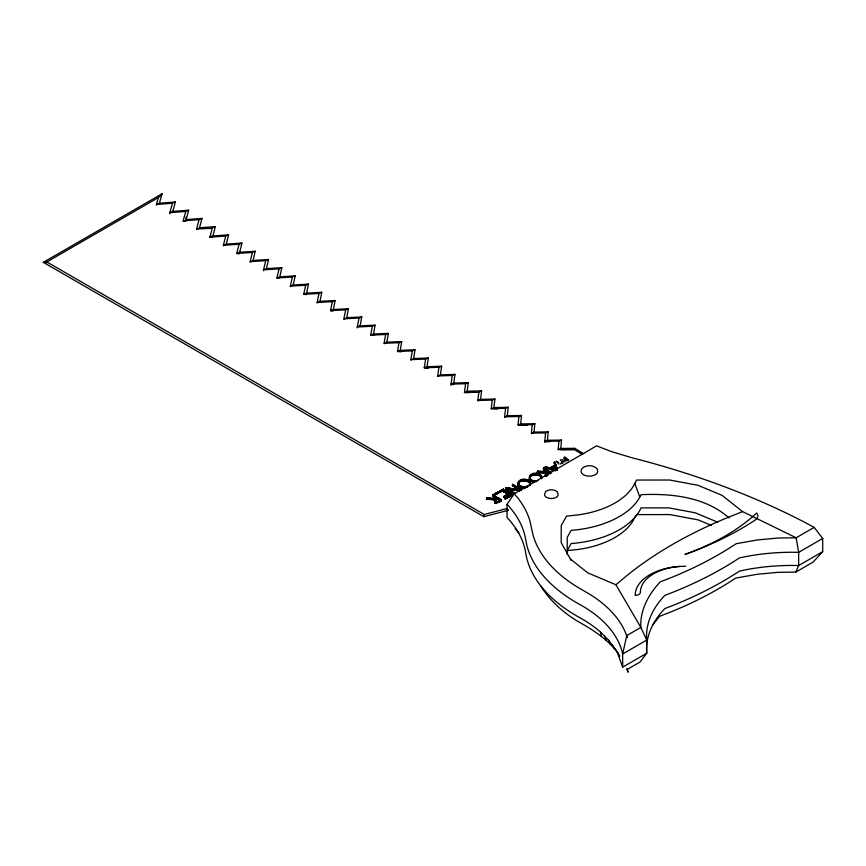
<?xml version="1.0" encoding="UTF-8"?>
<svg xmlns="http://www.w3.org/2000/svg" width="866" height="866" viewBox="0 0 866 866"><rect width="100%" height="100%" fill="white"/><g stroke="black" fill="none" stroke-linecap="round" stroke-linejoin="round"><path stroke-width="1.3" d="M567.23 554.5L567.241 537.31L571.159 530.36A83.71 48.323 0 0 0 638.567 499.238L641.046 494.692C671.475 493.306 705.335 496.868 728.999 517.922M541.391 478.389L540.416 476.322L537.526 475.001L537.764 473.994L537.764 474.914L533.12 474.947L530.014 476.939L531.41 474.655L536.4 473.789L540.416 475.391L541.402 477.069L541.088 478.465M556.881 468.917L555.03 462.13L555.052 465.551M556.622 468.452L555.366 464.804M541.726 477.447C539.107 473.41 542.69 476.094 541.64 478.79M499.725 491.477L496.402 492.981L496.315 494.194L494.8 495.114L500.743 491.39M500.775 491.368L503.319 489.063L505.019 491.845L505.008 490.784L505.528 491.022L505.841 493.068L508.58 494.648L507.444 492.938L507.389 494.031M545.916 475.91L546.284 472.414L538.804 471.559L537.299 471.862L537.126 472.825L537.634 472.122M545.223 476.04L546.284 472.414M496.402 493.912L500.332 492.126C501.598 488.023 503.785 491.628 505.798 492.992M502.745 489.983L502.724 491.141L503.936 491.964M518.777 485.739C516.883 481.55 522.046 478.822 525.5 479.937C528.098 481.723 519.254 479.667 518.875 482.936M518.94 481.788L518.474 485.241M530.263 475.824L529.591 477.534L530.1 479.775M529.786 479.288L530.187 476.971M494.497 497.322C489.658 491.996 496.597 496.813 496.186 499.368C492.494 500.624 497.236 504.824 494.648 502.248M497.56 502.453C503.644 500.526 495.937 496.889 494.324 495.276M514.101 492.808L514.491 493.945L514.101 492.808L507.173 488.651L520.715 490.059L521.31 489.182L519.524 488.738L519.503 490.113M514.101 493.847L508.721 490.73L508.634 489.604M513.787 485.155C516.472 487.19 509.901 482.514 514.447 485.783C516.06 487.277 516.634 488.586 518.961 489.734M546.024 473.117L545.374 475.153M550.96 473.323C548.773 472.143 548.394 470.444 545.515 469.101C542.462 470.422 550.321 471.818 545.916 474.395M558.18 449.909L560.822 448.436L561.493 440.101L547.442 440.264L544.79 441.281L544.79 442.212M547.442 440.264L548.167 431.896L534.062 432.091L531.399 433.585M534.062 432.091L534.852 423.68L520.683 423.918L518.009 424.946L527.026 425.26M520.683 423.918L521.538 415.474L507.303 415.745L504.607 417.25M494.648 503.178C495.395 498.34 496.857 497.355 499.888 500.461M507.303 415.745L508.223 407.258L493.923 407.572L491.217 408.622L497.723 408.947M544.941 467.25L552.043 468.961L552.043 469.892L544.941 468.181L545.504 466.72L547.409 467.337L547.788 468.387L547.507 467.456M492.906 495.644L493.284 494.334M543.556 468.961C544.357 466.06 542.289 470.151 544.714 470.357M493.923 407.572L494.908 399.053L480.543 399.399L477.826 400.915M521.245 479.602C516.753 480.89 517.024 486.421 521.18 487.157L521.765 488.272L524.006 488.532M521.765 488.272L518.702 486.735L518.117 485.025M532.558 473.637C528.076 474.969 528.314 480.435 532.493 481.193C533.553 483.791 535.318 480.933 534.398 482.416M533.088 482.308L530.014 480.782L529.321 478.898M518.117 485.956L518.236 483.152L521.245 480.522M477.826 400.449L478.876 391.908L481.593 390.837L480.543 399.399L477.837 400.449L492.202 400.103L494.908 399.053M550.386 473.724C549.369 473.659 546.771 470.985 548.546 471.818M464.436 392.753L467.164 391.226L468.279 382.631L453.784 383.053L451.034 384.125L451.034 385.056M453.784 383.053L454.964 374.415L440.404 374.881L437.644 376.418M555.81 466.211L556.08 464.717M440.404 374.881L441.649 366.21L427.025 366.708L424.253 367.79L428.237 368.126M500.353 492.115L500.472 490.697L499.325 491.314M499.844 499.606L499.985 500.429L496.196 501.977L495.157 501.533L495.633 499.097L488.153 498.242L487.655 499.281L486.443 499.455L487.147 497.647L495.493 498.491L496.499 497.625M427.025 366.708L428.334 358.004L413.645 358.535L410.852 360.094M413.645 358.535L415.02 349.788L400.265 350.362L397.462 351.466L401.488 351.769M400.265 350.362L401.705 341.583L386.885 342.189L384.071 343.759M386.885 342.189L388.39 333.367L373.506 334.016L370.68 335.131L374.404 335.434M500.407 491.845L502.745 490.914M373.506 334.016L375.075 325.161L360.126 325.843L357.279 326.969L357.279 327.9M360.126 325.843L361.761 316.945L346.746 317.67L343.889 319.273M495.081 500.277L495.103 501.122M346.746 317.67L348.435 308.74L333.367 309.498L330.498 310.634L333.009 310.981M545.807 475.78L547.972 472.36M333.367 309.498L335.12 300.524L319.987 301.325L317.097 302.938M319.987 301.325L321.806 292.318L306.607 293.141L303.706 294.31L306.239 294.635M306.607 293.141L308.491 284.102L293.217 284.968L290.316 286.603M498.188 497.874C499.888 498.892 503.482 500.321 499.639 501.804M498.166 498.913L497.398 498.286M500.591 501.295L501.522 499.639M548.827 471.191L551.371 472.663M293.217 284.968L295.176 275.897L279.837 276.795L276.914 277.975L278.895 278.322M510.052 494.389L510.42 495.839L510.052 494.389L509.046 494.01L504.402 496.164C502.919 498.913 505.928 493.707 508.58 493.717M503.958 497.225L504.737 496.922L504.716 495.742M279.837 276.795L281.861 267.681L266.457 268.622L263.524 269.813L263.524 270.744M814.17 527.372L796.146 537.786L777.971 538.024L757.285 539.962L736.078 543.751L729.54 547.983A352.949 203.77 0 0 1 668.411 578.694L660.238 581.844C648.688 594.13 639.833 610.14 640.851 627.439L626.757 635.579L622.654 653.971L622.654 667.156L646.707 653.267A145.304 83.894 0 0 1 664.893 608.538A358.87 207.191 0 0 0 739.402 571.105A145.304 83.894 0 0 1 798.647 565.541L822.7 551.664L822.7 538.468L814.17 527.372L804.85 522.382A652.174 376.537 0 0 0 632.18 457.822L611.602 451.662L596.62 445.838L514.22 493.782L507.043 504.304L507.043 517.489A158.565 91.547 0 0 1 525.705 552.973A177.194 102.307 0 0 0 579.7 617.631A142.425 82.227 0 0 1 600.495 632.083L608.614 640.245L617.588 652.477M266.457 268.622L268.547 259.475L253.078 260.45L250.133 262.117M530.479 484.538C531.15 482.459 526.831 478.768 526.073 480.987M253.078 260.45L255.232 251.259L239.698 252.277L236.732 253.478L239.33 253.781M239.698 252.277L241.917 243.054L226.318 244.104L223.341 245.782M226.318 244.104L228.602 234.838L212.939 235.931L209.951 237.154L212.56 237.436M209.951 237.154L212.289 227.855L215.288 226.632L212.939 235.931L209.951 237.154L225.625 236.061L228.602 234.838M196.56 229.458L199.559 227.758L201.973 218.427L186.179 219.585L185.995 217.182M186.179 219.585L188.658 210.211L172.799 211.412L169.768 212.657L169.768 213.588M172.799 211.412L175.343 202.005L159.42 203.239L156.367 204.961M504.856 496.218L504.402 497.095M504.856 497.149L509.046 494.941L510.052 495.32M514.653 485.382L519.524 488.738M159.42 203.239L162.029 193.789L43.3 262.333L483.888 516.699L508.342 510.247L506.772 508.559L484.256 514.491L46.851 261.954L43.3 262.333M484.256 515.422L483.888 516.699L484.256 514.956M496.402 492.981L496.24 494.28M495.666 494.345C495.016 492.949 499.823 490.481 499.184 492.386M495.265 501.825L497.127 498.069M552.129 469.524C547.171 467.954 558.711 462.314 556.697 469.794M550.343 469.015L552.833 467.651L553.006 466.46M507.011 493.739L507.119 492.007L505.722 491.368M510.42 495.839L505.17 499.108L511.795 495.633L511.838 494.172L511.384 495.298L511.958 495.255M495.633 499.097L493.284 499.292M652.455 625.122L659.611 616.311L667.967 613.085A352.159 203.315 0 0 0 728.956 582.45L735.635 578.12L757.101 574.288L777.895 572.339L795.811 572.101L798.647 565.541L798.647 552.356L796.146 537.786L742.595 511.611L722.028 495.341L697.996 485.296L669.764 480.024L636.64 480.045L632.927 486.844A77.691 44.859 0 0 1 577.882 514.924L566.548 516.136L561.233 525.565L561.211 542.701L571.159 560.389M487.147 497.647L486.486 499.509M494.843 501.804L494.962 500.386M537.126 472.825L537.797 470.963L546.825 471.754C548.2 470.054 542.939 469.589 543.556 468.03M495.504 502.713L496.543 502.745M545.807 474.849L546.847 475.293L546.847 476.224M492.906 494.713L493.1 496.456M564.253 457.638L564.156 458.374M555.009 462.065C555.041 464.923 554.392 466.904 551.166 468.203M494.713 494.973L494.757 493.707L495.666 493.414M512.997 489.766C513.116 487.601 502.096 487.298 507.173 489.398L506.621 489.885L507.173 488.467L507.238 490.264L514.328 494.259M529.656 485.761L529.548 481.929M529.775 484.43C531.735 486.519 529.126 477.198 527.08 480.608M552.043 468.961L555.452 469.913L555.452 470.844M554.641 469.653L554.695 470.682L552.043 469.892M514.491 493.014C512.748 494.518 509.305 488.543 508.32 490.892M504.337 492.115L503.936 491.033M506.989 492.386L507.866 492.473L507.866 493.404L504.337 491.184M512.878 484.116L512.52 485.653L512.423 484.711M635.752 515.768L632.602 521.538A77.345 44.653 0 0 1 577.806 549.499L566.288 550.722M547.929 471.331L546.727 472.62L546.825 471.754M547.702 472.435L547.777 471.385M567.241 550.495L571.159 543.545A83.71 48.323 0 0 0 641.046 507.887L668.812 507.866L695.246 512.802L717.741 522.209M501.63 491.206L502.81 490.318M508.05 493.652C507.422 491.477 510.918 493.934 509.533 495.222M549.369 473.117L549.423 472.111M523.086 488.381L523.14 487.352L523.367 488.489M529.851 484.473L529.288 485.339M544.79 468.939L545.05 470.53M499.639 500.884L495.698 502.302M495.644 503.406L499.639 501.815L499.585 500.386M506.199 493.252L506.231 491.585M507.227 493.75L507.119 492.007M529.743 485.361L529.591 482.849L526.236 480.933M554.608 463.938L554.673 462.098M554.381 462.195L554.327 463.873M505.831 487.807L505.636 489.279M545.05 472.295L545.05 473.226L546.284 473.345M545.05 473.226L537.245 472.847M581.367 469.329C584.896 464.479 593.903 464.479 597.443 469.329M495.071 495.244L496.24 493.36M556.221 468.614L555.409 466.471L553.006 467.391M519.643 487.157C519.07 483.423 520.888 487.872 518.951 486.476L518.647 484.635M515.79 486.605L519.503 489.149L512.834 488.868M530.133 478.79L531.237 480.803M550.343 468.084L556.925 469.589L556.448 467.543L556.383 468.679M554.684 470.022L554.024 469.87M519.762 489.377L520.466 489.799M160.513 195.705L162.029 193.789L158.261 197.632L46.851 261.954L46.851 262.885M508.104 493.544L507.866 492.473M515.79 487.536L512.423 485.642M520.12 485.718L523.778 487.017L528.682 485.729M530.501 482.947L530.349 485.274L530.328 483.823M541.824 476.993L541.672 478.378M567.219 459.586C567.143 462.271 564.903 456.772 565.314 458.991M487.655 498.351L486.605 498.61L486.605 499.53M493.1 495.536L496.38 497.549M553.894 466.839L555.171 465.94M822.7 551.664L813.033 562.153L795.811 572.101M497.376 498.058L497.896 498.502M583.684 453.784L574.808 448.317L573.877 449.779L560.8 449.887M546.608 470.736L543.945 468.614M507.498 497.679L507.487 496.651L511.958 494.334M517.976 489.117L518.085 490.102L517.283 490.037M509.024 495.915L509.078 496.792M553.894 465.908L549.791 467.976L547.788 467.553M534.614 473.908L534.668 474.785M508.634 490.535C503.135 487.688 520.055 492.126 518.842 489.712M526.203 480.035L526.42 481.052M547.756 475.012L548.589 474.644M556.427 461.156L557.119 462.39M570.337 558.992L587.743 572.87L615.921 584.745L627.439 575.132A428.118 247.167 0 0 1 725.946 518.269L742.595 511.611M518.777 484.808L519.589 485.404M530.706 480.511L530.598 479.309M487.72 499.26L495.633 500.028M521.451 480.468L522.101 480.294M532.763 473.572L534.214 473.615L534.246 474.849M532.763 474.503L534.214 474.546L533.857 473.28C536.195 473.053 540.59 473.128 540.546 475.932M557.639 462.725L558.559 464.024M554.218 462.422L554.922 465.204M555.723 464.771L555.636 465.713M545.428 491.758C548.708 489.095 554.013 489.095 557.293 491.758M508.32 489.961L508.418 490.816M501.63 490.275L500.472 490.697M530.966 481.193L530.912 479.439L530.901 480.89M499.639 500.884L500.591 500.364M546.132 472.728L541.986 472.457M557.163 470.011L556.622 467.521M500.808 501.122L500.851 500.169M514.003 489.68L517.283 490.015M508.58 494.648L504.737 496.922M822.7 538.468L798.647 552.356A145.304 83.894 0 0 0 739.402 557.92A358.87 207.191 0 0 1 664.893 595.353A145.304 83.894 0 0 0 646.707 640.082L646.707 653.267L640.061 662.025L627.309 669.386L628.045 672.211L626.724 668.595M500.332 491.195L499.281 491.704M504.142 490.946L504.099 491.942M527.08 479.677L523.789 479.093L522.534 479.244L522.534 480.175C522.35 481.334 522.469 477.588 522.934 480.814M494.27 498.935L494.41 499.909L494.464 498.903M544.909 472.251L544.974 473.15M521.765 487.341L523.086 487.45L523.324 488.359M533.088 481.377L534.398 481.485M534.603 481.485L536.411 481.539M495.742 502.442L495.817 503.308M555.82 464.706L556.145 466.926M498.047 501.609L497.961 502.659M497.474 492.689L497.549 493.588M521.451 479.537L521.776 480.413M556.102 466.135L556.253 465.15M547.593 471.342L550.17 473.172M497.701 498.502L499.888 500.104M175.343 202.005L172.302 203.25L156.367 204.495L158.261 198.097M188.658 210.211L185.627 211.456L169.768 212.657L172.302 203.716M201.973 218.427L198.964 219.661L183.159 220.819L185.627 211.921M241.917 243.054L238.951 244.266L223.341 245.316L225.625 236.526M255.232 251.259L252.277 252.461L236.732 253.478L238.951 244.732M268.547 259.475L265.613 260.666L250.144 261.651L252.277 252.926M281.861 267.681L278.939 268.871L263.524 269.813L265.613 261.131M295.176 275.897L292.264 277.077L276.914 277.975L278.939 269.337M308.491 284.102L305.601 285.271L290.316 286.148L292.264 277.531M321.806 292.318L318.926 293.477L303.706 294.31L305.601 285.737M335.12 300.524L332.252 301.682L317.097 302.472L318.926 293.942M348.435 308.74L345.588 309.876L330.498 310.634L332.252 302.147M361.761 316.945L358.914 318.082L343.889 318.807L345.588 310.342M375.075 325.161L372.239 326.287L357.279 326.969L358.914 318.547M388.39 333.367L385.576 334.493L370.68 335.131L372.239 326.753M401.705 341.583L398.901 342.687L384.071 343.293L385.576 334.958M415.02 349.788L412.227 350.892L397.462 351.466L398.901 343.153M428.334 358.004L425.563 359.098L410.852 359.628L412.227 351.358M441.649 366.21L438.889 367.292L424.253 367.79L425.563 359.563M454.964 374.415L452.214 375.498L437.644 375.963L438.889 367.758M468.279 382.631L465.551 383.703L451.034 384.125L452.214 375.963M508.223 407.258L505.528 408.308L491.217 408.622L492.202 400.568M532.558 474.568L529.559 477.188L529.429 479.991M521.538 415.474L518.864 416.514L504.607 416.784L505.528 408.774M534.852 423.68L532.189 424.719L518.009 424.946L518.864 416.979M548.167 431.896L545.515 432.913L531.399 433.119L532.189 425.184M561.493 440.101L558.841 441.119L544.79 441.281L545.515 433.379M526.063 487.277L523.367 487.558M505.17 499.108L505.17 498.177L507.487 496.651M515.108 488.944L515.194 489.842M545.483 474.189L545.288 475.564L546.663 475.77M500.754 490.448L500.721 491.888M517.197 487.948L518.907 488.835M527.719 486.735L526.68 487.093M536.032 474.157L535.394 474.103M496.803 498.329L496.932 499.227M530.263 479.58L530.912 479.439M501.133 500.526L501.241 499.574M507.173 488.467L505.647 488.359M554.381 463.115L555.041 463.711M514.653 486.313L516.472 487.439M506.621 488.965L508.331 489.842M506.621 489.885L507.238 490.264M511.557 494.28L511.6 495.2L511.535 494.27M487.147 498.578L488.868 498.686M533.857 474.211L534.484 474.135M518.842 490.643L520.022 490.686L520.022 489.755M183.159 221.285L185.789 221.09M199.559 227.758L215.288 226.632M497.084 493.404L497.203 492.462M509.5 493.468L511.384 494.367M685.753 566.256L679.139 566.472A50.012 28.87 0 0 0 635.222 595.429A5.51 3.183 0 0 0 640.418 592.431A44.88 25.904 0 0 1 679.81 566.44M451.034 384.591L453.676 384.515M467.164 391.226L481.593 390.837M465.746 392.72L469.686 392.612M536.411 474.103L537.223 474.232M544.79 441.747L549.899 441.682M560.822 448.436L574.808 448.317M636.38 514.61L669.819 514.588L698.158 519.881L711.43 525.435M509.803 489.193L508.093 488.911L508.093 487.991M495.341 499.801L495.276 501.078M495.341 500.732L495.482 499.141M505.019 491.845L507.444 492.938M530.869 479.948L535.101 481.052L538.132 480.76M546.933 468.105L547.507 468.387M556.946 468.138L556.914 469.145M494.172 496.651L494.951 496.629L494.951 495.698M561.817 461.253L565.022 461.957M546.652 475.218L546.652 476.148M525.911 480.197L527.123 480.457M566.981 460.885L561.742 459.684M518.474 488.792L518.474 487.861M568.377 459.684L567.966 460.474M513.895 485.306L513.949 486.248M557.163 469.08L557.249 470.032M511.232 491.228L511.232 492.148M512.878 485.047L513.895 486.237M511.113 491.119L511.146 492.061M522.025 487.536L520.964 487.125M539.096 474.785L540.72 475.78M527.773 480.749L528.79 481.269M506.772 509.489L508.342 510.247M529.96 478.671L529.84 479.764M557.119 461.621L558.689 462.444M510.745 495.016L505.17 498.177M581.898 454.249L573.877 449.313L558.18 449.443L558.841 441.584M517.955 484.83L517.998 485.913M516.861 487.352L516.926 488.316M511.048 488.976L511.07 489.918L511.156 488.965M504.943 496.034L504.997 497.008M495.958 497.42L496.651 497.928M618.216 653.365C607.672 639.13 592.463 629.495 577.189 621.03A170.483 98.432 0 0 1 540.871 585.957M529.7 477.761L529.711 476.614M494.215 496.218L493.306 495.298M509.143 491.314L509.219 490.448M546.11 475.066L546.132 476.127M562.088 463.364L561.828 461.145M493.966 496.012L494.064 497.041M515.649 486.681L515.649 487.612M514.22 493.782L518.182 498.426A164.486 94.968 0 0 1 529.84 520.607L532.828 534.149A171.284 98.886 0 0 0 576.615 586.574L589.757 594.271A148.335 85.647 0 0 1 627.265 637.517L626.757 635.579M515.183 528.65L518.896 533.012M562.954 463.039L562.131 462.119L562.023 463.472M615.066 648.883L619.872 656.114M615.921 584.745L640.851 627.439L646.707 640.082L622.654 653.971A142.425 82.227 0 0 0 579.7 604.446A177.194 102.307 0 0 1 526.983 545.851L525.705 539.789A158.565 91.547 0 0 0 507.043 504.304M612.056 644.51L614.611 648.905M510.117 488.294L510.117 489.225M543.945 467.683L544.974 468.593L544.876 470.314M495.807 494.508L495.774 493.068M617.642 653.354L622.654 667.156M608.614 640.245L610.573 644.553M509.046 493.144L509.046 494.941M555.106 464.176L555.29 463.689M547.377 472.641L547.42 471.191M496.738 499.325L496.781 497.874M634.778 483.445L639.801 496.965M604.76 636.099L606.113 640.353M561.872 461.556L562.121 463.678M600.495 632.083L601.242 636.304M492.711 494.8L492.732 495.828M517.662 489.117L517.673 490.102M554.781 464.869L554.803 464.068M565.325 458.19C564.675 460.225 565.758 456.837 564.448 458.72C563.279 458.049 565.368 455.505 564.827 457.908C563.928 456.88 568.334 458.634 568.064 460.387M549.618 471.645L549.553 473.312M560.432 459.608L560.432 460.539M560.28 463.234L560.28 464.165M556.849 467.856L556.762 470.119M555.409 465.54L555.322 466.579M555.214 463.775L555.214 464.706M555.171 465.01L555.16 466.59M555.019 465.756L555.019 466.687M554.868 465.724L554.868 466.655M554.489 469.047L554.424 470.022M554.283 469.026L554.229 470.043M553.601 465.886L553.601 466.817M553.396 466.417L553.396 467.348M552.833 466.72L552.833 467.651M551.945 468.452L551.988 469.989M551.653 468.885L551.739 469.881M550.668 468.225L550.668 469.155M550.072 473.702L550.051 471.84L549.91 472.804M549.888 467.553L549.845 468.528M549.834 471.808L549.834 472.739M549.152 473.107L549.098 471.331M548.102 467.521L548.102 468.452M547.572 471.613L547.572 472.544M547.399 467.878L547.399 468.809M547.182 467.207L547.182 468.138M546.933 467.175L546.814 468.787M546.652 467.683L546.652 468.614M546.587 475.185L546.587 476.116M546.37 475.142L546.37 476.073M546.132 472.457L546.175 473.68M545.84 473.345L545.742 474.438M545.602 469.015L545.515 470.032M545.612 473.702L545.612 474.622M545.504 466.72L545.504 467.651M545.017 467.294L545.071 468.365M544.335 471.613L544.335 472.544M544.249 471.678L544.129 473.172M543.978 468.842L544.021 469.935M543.935 471.678L544 473.031M543.74 467.694L543.74 468.625M543.88 468.809L543.74 469.773M543.783 472.197L543.783 473.128M543.361 468.116L543.361 469.047M540.86 475.033L540.86 475.964M540.752 471.721L540.752 472.652M539.009 474.536L539.009 475.466M538.804 471.559L538.804 472.49M538.425 471.602L538.306 472.598M538.435 473.572L538.435 474.503M538.197 474.254L538.197 475.174M537.797 470.963L537.797 471.894M537.602 471.656L537.602 472.576M537.602 474.038L537.645 475.012M537.385 474.092L537.385 475.023M536.963 473.291L536.963 474.222M536.768 473.193L536.768 474.124M536.541 473.81L536.595 474.882M536.4 473.789L536.4 474.72M536.26 473.821L536.26 474.752M536.13 473.94L536.13 474.871M535.058 473.832L535.188 474.882M534.907 473.799L534.907 474.73M534.095 473.875L534.095 474.806M534.106 481.518L534.008 482.492M533.424 473.399L533.424 474.33M533.25 473.54L533.25 474.471M533.088 473.507L533.088 474.449M532.969 473.486L532.969 474.416M532.991 481.225L532.991 482.156M532.601 480.381L532.601 481.312M532.493 481.193L532.493 482.124M531.659 474.633L531.659 475.564M531.41 474.655L531.41 475.586M531.313 480.457L531.291 481.507M530.555 475.347L530.555 476.278M530.533 480.208L530.533 481.139M530.046 475.867L530.014 476.939M529.895 476.603L529.895 477.534M527.697 480.489L527.697 481.42M527.578 479.732L527.578 480.662M527.123 479.537L527.156 480.565M526.993 486.497L526.993 487.417M526.885 480.208L526.885 481.139M526.582 486.605L526.582 487.526M525.229 479.775L525.283 480.846M525.077 479.753L525.077 480.684M525.099 487.504L525.099 488.435M524.807 480.836L524.471 479.255M523.876 479.916L523.876 480.846M523.735 479.796L523.735 480.727M523.594 479.764L523.594 480.695M523.356 479.818L523.356 480.749M523.302 479.861L523.302 480.792M522.783 487.471L522.783 488.402M522.696 487.526L522.696 488.456M521.927 479.504L521.927 480.435M521.657 479.45L521.657 480.381M521.678 487.19L521.678 488.121M521.278 486.346L521.18 488.088M521.31 489.182L521.31 490.113M521.137 489.063L521.137 489.994M520.953 489.117L520.953 490.048M520.336 480.598L520.336 481.528M520.098 480.619L520.098 481.539M520.098 488.608L520.098 489.539M519.99 486.421L519.979 487.471M519.665 488.76L519.632 490.762M519.384 485.545L519.384 486.465M519.232 481.312L519.232 482.232M519.286 485.263L519.21 487.103M519.275 488.121L519.254 489.312M519.091 488.846L519.091 489.777M518.734 481.832L518.702 482.892M518.691 487.818L518.691 488.749M518.745 489.799L518.745 490.73M518.572 482.568L518.463 483.802M518.518 484.798L518.528 485.848M518.398 482.579L518.388 483.726M518.377 488.207L518.377 489.138M517.251 489.063L517.219 490.102M517.11 487.45L517.034 488.435M516.591 487.309L516.591 488.24M516.049 488.944L516.049 489.875M515.92 488.965L515.92 489.896M515.227 485.685L515.227 486.616M515.27 488.868L515.346 490.264M515.032 485.718L515.032 486.649M514.88 489.203L514.88 490.134M514.772 485.956L514.696 486.995M514.75 489.236L514.75 490.167M514.577 489.225L514.523 490.199M514.447 485.783L514.35 486.779M514.436 492.927L514.436 493.858M514.144 492.949L514.188 494.508M513.354 492.418L513.354 493.349M513.127 492.408L513.127 493.339M512.52 484.722L512.52 485.794M512.207 492.321L512.207 493.252M511.849 488.944L511.849 489.875M511.958 492.234L511.958 493.165M511.838 494.172L511.795 495.633M511.59 488.998L511.59 489.929M511.167 494.237L511.167 495.168M511.005 491.498L511.005 492.57M511.059 494.237L511.059 495.168M510.637 491.065L510.529 492.256M510.68 495.265L510.68 496.196M510.312 488.392L510.312 489.322M509.977 495.579L509.977 496.51M509.89 494.28L509.901 495.493M509.793 493.523L509.793 494.443M509.262 493.241L509.425 494.248M509.121 488.218L509.121 489.149M509.23 493.263L509.1 494.194M509.024 488.099L508.894 489.755M508.807 488.716L508.721 490.73M507.877 496.532L507.877 497.463L507.779 496.521M507.714 488.067L507.714 488.998M507.617 487.98L507.617 488.911M507.065 488.911L507.065 489.831M506.816 492.592L506.848 493.652M506.458 491.628L506.458 492.548M506.177 487.948L506.123 489.615M506.123 491.444L506.166 493.09M505.841 492.137L505.841 493.068M505.538 491.022L505.603 492.505M504.423 491.022L504.423 491.953M504.326 496.575L504.326 497.506M504.131 496.012L504.174 497.571M503.785 489.788L503.785 491.791M503.492 489.214L503.492 490.145L503.319 489.063M502.518 489.885L502.518 490.816M502.204 489.918L502.161 491.044M501.338 499.498L501.338 500.689M501.165 490.275L501.165 491.195M501.078 500.169L501.078 501.089M500.851 490.773L500.851 491.704M500.721 499.346L500.613 501.187M500.31 500.007L500.332 501.068M499.888 499.173L499.985 501.36M499.368 498.524L499.433 500.396M499.195 498.491L499.271 499.487M498.968 498.329L498.978 499.379M499.119 500.829L499.119 501.76M498.913 499.996L498.816 498.794L498.729 499.801M498.459 498.015L498.513 499.801M498.578 500.981L498.578 501.912M498.156 501.284L498.156 502.215M497.3 498.004L497.322 499.043M497.084 492.473L497.052 493.815M496.824 492.819L496.813 493.912M496.662 492.884L496.792 493.966M496.186 498.437L496.186 499.368M496.034 493.382L496.034 494.313M496.012 502.464L496.012 503.384M495.179 493.414L495.179 494.345M495.125 502.475L495.125 503.406M494.887 494.291L494.984 495.265M494.822 502.237L494.822 503.157M494.735 500.905L494.735 501.836M494.486 496.196L494.486 497.116M494.215 495.287L494.226 496.997M493.382 495.688L493.382 496.619M493.458 498.794L493.49 499.855M493.23 495.504L493.339 496.456M493.36 498.794L493.36 499.714M493.1 494.378L493.1 495.309M493.133 498.892L493.133 499.812M490.102 498.405L490.102 499.336M488.868 497.755L488.954 498.838M488.392 497.809L488.392 498.74M488.153 498.242L488.153 499.173M487.785 498.286L487.785 499.217M486.952 498.34L486.952 499.271M478.876 392.374L464.436 392.287L465.551 384.168M212.289 228.321L196.56 228.992L198.964 220.126M557.293 492.559A6.852 3.951 0 0 1 551.361 498.491A6.852 3.951 0 0 1 545.428 492.559M597.443 470.13A8.324 4.806 0 0 1 589.4 476.17A8.324 4.806 0 0 1 581.367 470.13M756.949 518.485L755.206 520.055A310.645 179.349 0 0 1 685.017 554.413A221.425 127.832 0 0 0 752.034 517.186L756.668 513.051A10.825 6.257 0 0 1 756.949 518.485"/></g></svg>
